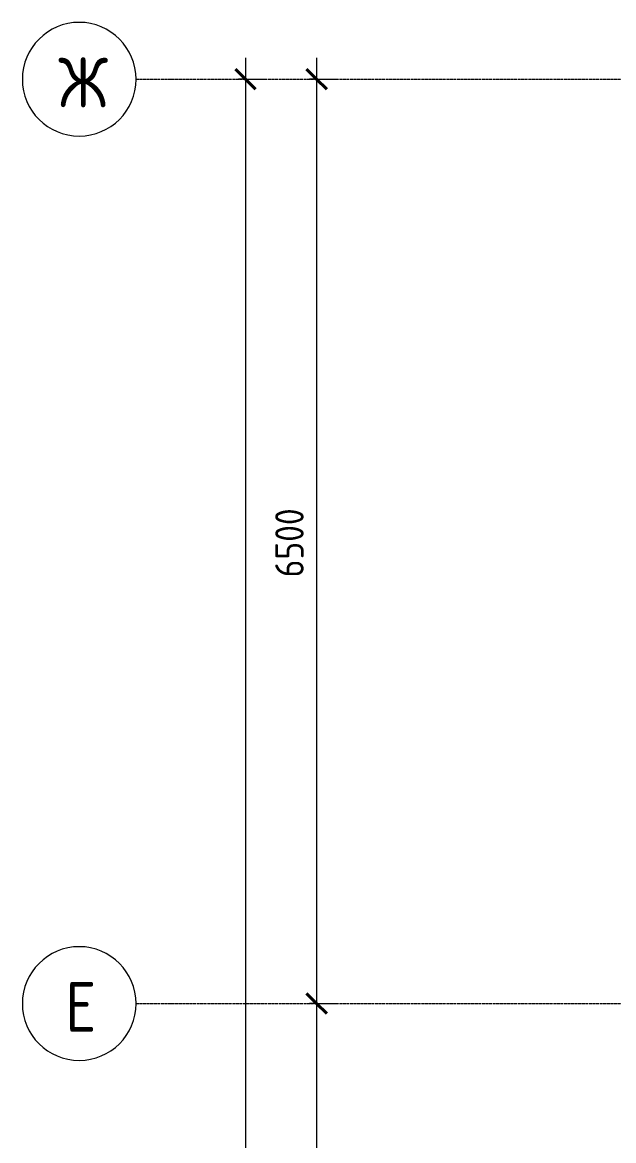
# Model space of a CAD drawing. Header units: millimetres. Extents: x -11886 to 68941, y -8130 to 45506.
# Drawn here: x -11886 to -7725, y 35893 to 43757 of the extents above; entities that cross this region are included whole.
import ezdxf

# ---------------------------------------------------------------- set-up
doc = ezdxf.new("R2010")
doc.units = ezdxf.units.MM
doc.linetypes.add('ADSK_Линия сетки', pattern=[25, 20, -2.5, 0, -2.5])
for name, color, linetype, lineweight in [('Оси', 7, 'Continuous', 9), ('Размеры', 7, 'Continuous', 9), ('Размеры-100', 7, 'Continuous', 9)]:
    doc.layers.add(name, color=color, linetype=linetype, lineweight=lineweight)
doc.styles.add('GOST Common', font='GOST_Common.ttf', dxfattribs={"width": 0.9, "height": 350})
doc.styles.add('GOST Common_1', font='GOST_Common.ttf', dxfattribs={"width": 0.9, "height": 200})
doc.dimstyles.new('ADSK_Основной_2_мм_Округление_до_1_мм', dxfattribs={"dimscale": 304.8, "dimtxt": 201.142999, "dimasz": 0.463911, "dimexe": 0.492126, "dimexo": 0.492126, "dimgap": 0.098425, "dimtad": 1, "dimdec": 0, "dimdsep": 46, "dimtxsty": 'GOST Common_1', "dimblk1": 'OBLIQUE', "dimblk2": 'OBLIQUE', "dimsah": 1, "dimcen": 0.09, "dimdle": 0.492126, "dimazin": 2, "dimtfac": 1, "dimtdec": 4, "dimtix": 1, "dimtmove": 0, "dimatfit": 3, "dimfxl": 1, "dimtvp": 1, "dimtolj": 1, "dimtzin": 0, "dimlwd": 20, "dimlwe": 20, "dimarcsym": 2})

# ---------------------------------------------------------------- blocks, each defined once
blk = doc.blocks.new('Ось сетки - Круг_Ø8 мм-6577-01 План 1-го этажа кладочный')
at = {"layer": 'Оси', "lineweight": 20}
for start, end in [(360, 180), (180, 360)]:
    blk.add_arc((0, 0), 4, start, end, dxfattribs=at)
blk = doc.blocks.new('DIMBLOCK27-01 План 1-го этажа кладочный')
at = {"layer": 'Размеры-100', "lineweight": 20, "transparency": 16777216}
for p, q in [((-9815.2, 43506.8), (-9815.2, 36856.8)), ((-9815.2, 43356.8), (-9865.2, 43356.8)), ((-9815.2, 43356.8), (-9665.2, 43356.8)), ((-9815.2, 36856.8), (-9865.2, 36856.8)), ((-9815.2, 36856.8), (-9665.2, 36856.8))]:
    blk.add_line(p, q, dxfattribs=at)
at = {"layer": 'Размеры-100', "lineweight": 40, "transparency": 16777216}
for p, q in [((-9815.2, 43356.8), (-9885.9, 43427.5)), ((-9815.2, 43356.8), (-9744.5, 43286.1)), ((-9815.2, 36856.8), (-9885.9, 36927.5)), ((-9815.2, 36856.8), (-9744.5, 36786.1))]:
    blk.add_line(p, q, dxfattribs=at)
at = {"layer": 'Размеры-100', "color": 0, "lineweight": 20, "transparency": 16777216, "insert": (-10106.6, 39854.5), "char_height": 200, "width": 605.475, "attachment_point": 1, "rotation": 90, "line_spacing_factor": 1.022761, "style": 'GOST Common_1'}
blk.add_mtext('6500', dxfattribs=at)
blk = doc.blocks.new('_Oblique')
at = {"color": 0, "linetype": 'ByBlock', "lineweight": -2}
blk.add_line((-0.5, -0.5), (0.5, 0.5), dxfattribs=at)
blk = doc.blocks.new('DIMBLOCK28-01 План 1-го этажа кладочный')
at = {"layer": 'Размеры-100', "lineweight": 40, "transparency": 16777216}
for p, q in [((-9815.2, 36856.8), (-9885.9, 36927.5)), ((-9815.2, 36856.8), (-9744.5, 36786.1)), ((-9815.2, 20556.8), (-9885.9, 20627.5)), ((-9815.2, 20556.8), (-9744.5, 20486.1))]:
    blk.add_line(p, q, dxfattribs=at)
at = {"layer": 'Размеры-100', "lineweight": 20, "transparency": 16777216}
for p, q in [((-9815.2, 36856.8), (-9865.2, 36856.8)), ((-9815.2, 36856.8), (-9815.2, 20556.8)), ((-9815.2, 36856.8), (-9665.2, 36856.8)), ((-9815.2, 20556.8), (-9865.2, 20556.8)), ((-9815.2, 20556.8), (-9665.2, 20556.8))]:
    blk.add_line(p, q, dxfattribs=at)
at = {"layer": 'Размеры-100', "color": 0, "lineweight": 20, "transparency": 16777216, "insert": (-10106.6, 28410.2), "char_height": 200, "width": 711.842, "attachment_point": 1, "rotation": 90, "line_spacing_factor": 1.022761, "style": 'GOST Common_1'}
blk.add_mtext('16300', dxfattribs=at)
blk = doc.blocks.new('DIMBLOCK34-01 План 1-го этажа кладочный')
at = {"layer": 'Размеры-100', "lineweight": 20, "transparency": 16777216}
for p, q in [((-10315.2, 43506.8), (-10315.2, -1993.2)), ((-10315.2, 43356.8), (-10365.2, 43356.8)), ((-10315.2, 43356.8), (-10165.2, 43356.8)), ((-10315.2, -1843.2), (-10365.2, -1843.2)), ((-10315.2, -1843.2), (-10165.2, -1843.2))]:
    blk.add_line(p, q, dxfattribs=at)
at = {"layer": 'Размеры-100', "lineweight": 40, "transparency": 16777216}
for p, q in [((-10315.2, 43356.8), (-10385.9, 43427.5)), ((-10315.2, 43356.8), (-10244.5, 43286.1)), ((-10315.2, -1843.2), (-10385.9, -1772.5)), ((-10315.2, -1843.2), (-10244.5, -1913.9))]:
    blk.add_line(p, q, dxfattribs=at)
at = {"layer": 'Размеры-100', "color": 0, "lineweight": 20, "transparency": 16777216, "insert": (-10606.6, 20432.9), "char_height": 200, "width": 777.298, "attachment_point": 1, "rotation": 90, "line_spacing_factor": 1.022761, "style": 'GOST Common_1'}
blk.add_mtext('45200', dxfattribs=at)

msp = doc.modelspace()

# ---------------------------------------------------------------- linework, layer by layer
at = {"layer": 'Оси', "linetype": 'ADSK_Линия сетки'}
for p, q in [((-11086.2, 43356.8), (57141.7, 43356.8)), ((-11086.2, 36856.8), (57141.7, 36856.8))]:
    msp.add_line(p, q, dxfattribs=at)

# ---------------------------------------------------------------- block references
at = {"layer": 'Оси', "lineweight": 20, "xscale": 99.99999999999993, "yscale": 99.99999999999993, "zscale": 99.99999999999993, "rotation": 269.9999999999994}
for p in [(-11486.2, 43356.8), (-11486.2, 36856.8)]:
    msp.add_blockref('Ось сетки - Круг_Ø8 мм-6577-01 План 1-го этажа кладочный', p, dxfattribs=at)

# ---------------------------------------------------------------- texts
at = {"layer": 'Оси', "char_height": 350, "attachment_point": 1, "style": 'GOST Common'}
for s, insert, width in [('\\fGOST Common|b0|i0|c204|p34|;\\W.9;Ж', (-11632.4, 43509.4), 389.62), ('\\fGOST Common|b0|i0|c204|p34|;\\W.9;Е', (-11584.7, 37009.4), 274.177)]:
    msp.add_mtext(s, dxfattribs=dict(at, insert=insert, width=width))

# ---------------------------------------------------------------- dimensions: what is measured, and where the dimension line sits
at = {"layer": 'Размеры', "lineweight": 20}
for base, p1, p2, override, picture, middle in [((-10315.2, -1843.2), (-10215.2, 43356.8), (-10215.2, -1843.2), {"dimpost": '<>', "dimfxl": 45200}, 'DIMBLOCK34-01 План 1-го этажа кладочный', (-10445.2, 20756.8)), ((-9815.2, 36856.8), (-9715.2, 43356.8), (-9715.2, 36856.8), {"dimpost": '<>', "dimfxl": 6500}, 'DIMBLOCK27-01 План 1-го этажа кладочный', (-9945.2, 40106.8)), ((-9815.2, 20556.8), (-9715.2, 36856.8), (-9715.2, 20556.8), {"dimpost": '<>', "dimfxl": 16300}, 'DIMBLOCK28-01 План 1-го этажа кладочный', (-9945.2, 28706.8))]:
    dim = msp.add_linear_dim(base=base, p1=p1, p2=p2, angle=90, dimstyle='ADSK_Основной_2_мм_Округление_до_1_мм', override=override, dxfattribs=at)
    dim.commit()
    dim.dimension.update_dxf_attribs({"geometry": picture, "text_midpoint": middle})

doc.saveas('drawing.dxf')
